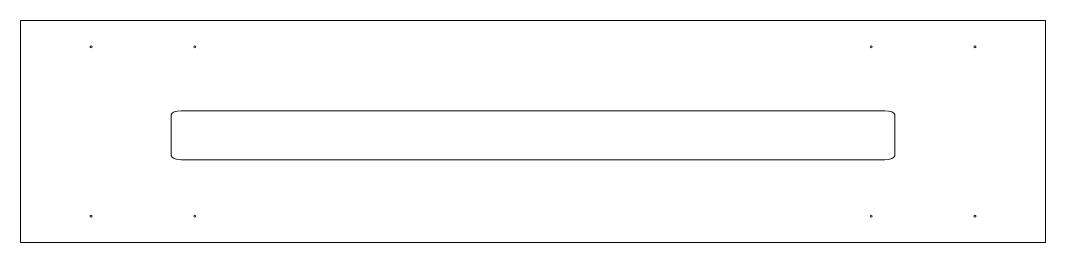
# Model space of a CAD drawing. Header units: millimetres. Extents: x -205 to 784, y 183 to 397.
import ezdxf

# ---------------------------------------------------------------- set-up
doc = ezdxf.new("R2010")
doc.units = ezdxf.units.MM
doc.header["$MEASUREMENT"] = 0
doc.layers.add('Layer 1', color=7, linetype='Continuous', lineweight=0)

msp = doc.modelspace()

# ---------------------------------------------------------------- linework, layer by layer
at = {"layer": 'Layer 1', "color": 18, "lineweight": 9, "true_color": 0x000000}
msp.add_lwpolyline([(-204.52, 397.16), (784.48, 397.16), (784.48, 183.16), (-204.52, 183.16)], close=True, dxfattribs=at)
for centre in [(-136.45, 371.74), (-36.35, 371.74), (616.31, 371.74), (716.41, 371.74), (-136.45, 208.58), (-36.35, 208.58), (616.31, 208.58), (716.41, 208.58)]:
    msp.add_circle(centre, 1, dxfattribs=at)
msp.add_open_spline([(-49.38, 310.14), (-49.38, 310.14), (629.35, 310.14), (629.35, 310.14), (634.67, 310.14), (638.98, 308.36), (638.98, 306.16), (638.98, 306.16), (638.98, 266.85), (638.98, 266.85), (638.98, 264.66), (634.67, 262.88), (629.35, 262.88), (629.35, 262.88), (-49.38, 262.88), (-49.38, 262.88), (-54.7, 262.88), (-59.02, 264.66), (-59.02, 266.85), (-59.02, 266.85), (-59.02, 306.16), (-59.02, 306.16), (-59.02, 308.36), (-54.7, 310.14), (-49.38, 310.14)], degree=3, knots=[0, 0, 0, 0, 1, 1, 1, 2, 2, 2, 3, 3, 3, 4, 4, 4, 5, 5, 5, 6, 6, 6, 7, 7, 7, 8, 8, 8, 8], dxfattribs=at)

doc.saveas('drawing.dxf')
